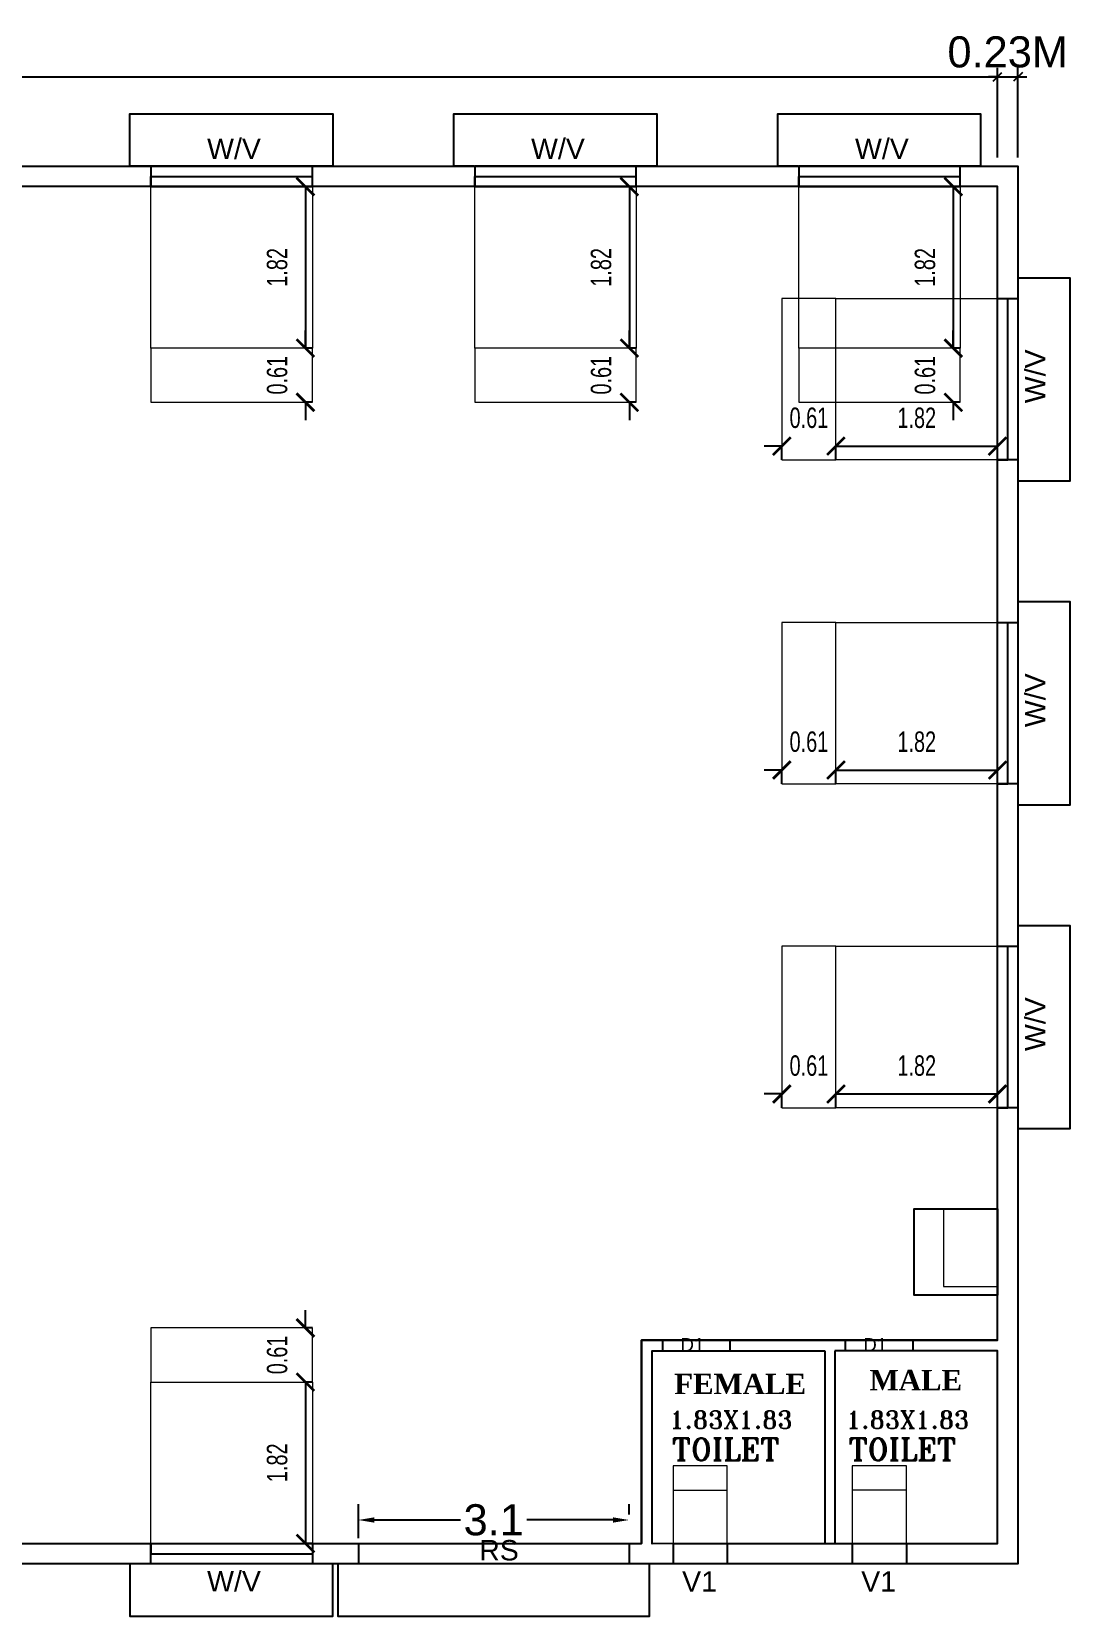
# Model space of a CAD drawing. Header units: metres. Extents: x 531 to 643, y 168 to 255.
# Drawn here: x 560.46 to 572.16, y 169.49 to 187.35 of the extents above; entities that cross this region are included whole.
import ezdxf

# ---------------------------------------------------------------- set-up
doc = ezdxf.new("R2010")
doc.units = ezdxf.units.M
doc.layers.add('BLK_1_FLR_0_BLT_UP_AREA', color=1, linetype='Continuous', plot=False)
for name, color, linetype in [('BLK_1_FLR_0_CHAJJA', 6, 'Continuous'), ('BLK_1_FLR_0_EXIT_WIDTH_DOOR', 2, 'Continuous'), ('BLK_1_FLR_0_REGULAR_ROOM_1', 117, 'Continuous'), ('BLK_1_FLR_0_URINAL', 1, 'Continuous'), ('BLK_1_FLR_0_WATER_CLOSET', 2, 'Continuous'), ('WORKSHOP_AREA', 117, 'Continuous')]:
    doc.layers.add(name, color=color, linetype=linetype)
for name, color, linetype, lineweight in [('BLK_1_FLR_0_ROOM_1_LIGHT_VENTILATION_1', 232, 'Continuous', 0), ('BLK_1_FLR_0_WASH', 60, 'Continuous', 5), ('TOILET_VENTILATION', 1, 'Continuous', 0)]:
    doc.layers.add(name, color=color, linetype=linetype, lineweight=lineweight)
doc.styles.add('architectura', font='arial.ttf')
doc.styles.add('DIM 100', font='ARIALN.TTF', dxfattribs={"width": 0.85, "height": 0.23})
doc.styles.get("Standard").update_dxf_attribs({"font": 'arial.ttf', "height": 0.35})
doc.styles.add('style1', font='timesbd.ttf', dxfattribs={"height": 0.23})
doc.styles.add('STYLE4', font='romant.shx')
doc.dimstyles.new('GRID DIM 400', dxfattribs={"dimscale": 0, "dimtxt": 0.8, "dimasz": 0.2, "dimexe": 0, "dimexo": 0, "dimgap": 0.2, "dimtad": 0, "dimlfac": -0.1, "dimzin": 1, "dimdsep": 46, "dimtxsty": 'DIM 100', "dimblk": 'ARCHTICK', "dimcen": 0, "dimclrd": 256, "dimclre": 252, "dimclrt": 4, "dimazin": 0, "dimtfac": 1, "dimtix": 1, "dimtofl": 0, "dimtmove": 2, "dimatfit": 0, "dimldrblk": 'ARCHTICK', "dimfxl": 0, "dimtolj": 1, "dimtzin": 0, "dimarcsym": 0})
doc.dimstyles.new('ISO-25', dxfattribs={"dimtxt": 0.35, "dimasz": 0.1, "dimexe": 0.1, "dimexo": 0.1, "dimgap": 0.1, "dimtad": 1, "dimdsep": 46, "dimtxsty": 'Standard', "dimblk": 'OBLIQUE', "dimcen": 2.5, "dimclrd": 256, "dimclre": 256, "dimclrt": 256, "dimadec": 0, "dimazin": 0, "dimtfac": 1, "dimtix": 1, "dimtmove": 0, "dimatfit": 0, "dimldrblk": 'OBLIQUE', "dimfxl": 0, "dimlwd": -1, "dimlwe": -1, "dimarcsym": 0})
doc.dimstyles.new('STANDARD$0', dxfattribs={"dimtxt": 5, "dimasz": 4, "dimexe": 1, "dimexo": 1, "dimgap": 1, "dimtad": 1, "dimdec": 1, "dimzin": 3, "dimdsep": 46, "dimlunit": 4, "dimtxsty": 'architectura', "dimblk": 'OBLIQUE', "dimcen": 0.09375, "dimdle": 1, "dimclrd": 8, "dimclre": 8, "dimclrt": 7, "dimadec": 1, "dimazin": 0, "dimtfac": 1, "dimtdec": 1, "dimtofl": 0, "dimtmove": 2, "dimatfit": 3, "dimldrblk": 'ARCHTICK', "dimfxl": 0, "dimfrac": 2, "dimtolj": 1, "dimtzin": 0, "dimarcsym": 0})

# ---------------------------------------------------------------- blocks, each defined once
blk = doc.blocks.new('_Oblique')
at = {"color": 0, "linetype": 'ByBlock', "lineweight": -2}
blk.add_line((-0.5, -0.5), (0.5, 0.5), dxfattribs=at)
blk = doc.blocks.new('*D38')
for p, q in [((571.34, 186.839), (571.24, 186.839)), ((571.34, 185.932), (571.34, 186.939)), ((571.34, 186.839), (571.57, 186.839)), ((571.57, 185.932), (571.57, 186.939)), ((571.57, 186.839), (571.67, 186.839))]:
    blk.add_line(p, q)
at = {"layer": 'Defpoints', "color": 0}
for p in [(571.57, 186.839), (571.34, 185.832), (571.57, 185.832)]:
    blk.add_point(p, dxfattribs=at)
at = {"xscale": 0.1, "yscale": 0.1, "zscale": 0.1}
blk.add_blockref('_Oblique', (571.34, 186.839), dxfattribs=at)
at = {"xscale": 0.1, "yscale": 0.1, "zscale": 0.1, "rotation": 180}
blk.add_blockref('_Oblique', (571.57, 186.839), dxfattribs=at)
at = {"insert": (571.455, 187.118), "char_height": 0.35, "attachment_point": 5}
blk.add_mtext('0.23M', dxfattribs=at)
blk = doc.blocks.new('*D39')
for p, q in [((532.18, 185.932), (532.18, 186.939)), ((532.18, 186.839), (571.34, 186.839)), ((571.34, 185.932), (571.34, 186.939))]:
    blk.add_line(p, q)
at = {"layer": 'Defpoints', "color": 0}
for p in [(571.34, 186.839), (532.18, 185.832), (571.34, 185.832)]:
    blk.add_point(p, dxfattribs=at)
at = {"xscale": 0.1, "yscale": 0.1, "zscale": 0.1, "rotation": 180}
blk.add_blockref('_Oblique', (532.18, 186.839), dxfattribs=at)
at = {"xscale": 0.1, "yscale": 0.1, "zscale": 0.1}
blk.add_blockref('_Oblique', (571.34, 186.839), dxfattribs=at)
at = {"insert": (551.76, 187.118), "char_height": 0.35, "attachment_point": 5}
blk.add_mtext('39.16M', dxfattribs=at)
blk = doc.blocks.new('_ArchTick')
at = {"color": 0, "linetype": 'ByBlock', "const_width": 0.15}
blk.add_lwpolyline([(-0.5, -0.5), (0.5, 0.5)], dxfattribs=at)
blk = doc.blocks.new('*D59')
at = {"layer": 'BLK_1_FLR_0_ROOM_1_LIGHT_VENTILATION_1', "color": 252, "lineweight": -2}
for p, q in [((563.62, 185.602), (563.542, 185.602)), ((563.62, 183.782), (563.542, 183.782))]:
    blk.add_line(p, q, dxfattribs=at)
at = {"layer": 'BLK_1_FLR_0_ROOM_1_LIGHT_VENTILATION_1', "lineweight": -2}
blk.add_line((563.542, 185.602), (563.542, 183.782), dxfattribs=at)
at = {"layer": 'Defpoints', "color": 0}
for p in [(563.62, 185.602), (563.542, 183.782), (563.62, 183.782)]:
    blk.add_point(p, dxfattribs=at)
at = {"layer": 'BLK_1_FLR_0_ROOM_1_LIGHT_VENTILATION_1', "lineweight": -2, "xscale": 0.2, "yscale": 0.2, "zscale": 0.2}
for p, rotation in [((563.542, 185.602), 90), ((563.542, 183.782), 270)]:
    blk.add_blockref('_ArchTick', p, dxfattribs=dict(at, rotation=rotation))
at = {"layer": 'BLK_1_FLR_0_ROOM_1_LIGHT_VENTILATION_1', "insert": (563.224, 184.692), "char_height": 0.23, "attachment_point": 5, "rotation": 90, "style": 'DIM 100'}
blk.add_mtext('\\A1;1.82', dxfattribs=at)
blk = doc.blocks.new('*D22')
at = {"layer": 'BLK_1_FLR_0_ROOM_1_LIGHT_VENTILATION_1', "lineweight": -2}
for p, q in [((563.542, 183.782), (563.542, 183.982)), ((563.542, 183.172), (563.542, 182.972))]:
    blk.add_line(p, q, dxfattribs=at)
at = {"layer": 'BLK_1_FLR_0_ROOM_1_LIGHT_VENTILATION_1', "color": 252, "lineweight": -2}
for p, q in [((563.62, 183.782), (563.542, 183.782)), ((563.62, 183.172), (563.542, 183.172))]:
    blk.add_line(p, q, dxfattribs=at)
at = {"layer": 'Defpoints', "color": 0}
for p in [(563.62, 183.782), (563.542, 183.172), (563.62, 183.172)]:
    blk.add_point(p, dxfattribs=at)
at = {"layer": 'BLK_1_FLR_0_ROOM_1_LIGHT_VENTILATION_1', "lineweight": -2, "xscale": 0.2, "yscale": 0.2, "zscale": 0.2}
for p, rotation in [((563.542, 183.782), 270), ((563.542, 183.172), 90)]:
    blk.add_blockref('_ArchTick', p, dxfattribs=dict(at, rotation=rotation))
at = {"layer": 'BLK_1_FLR_0_ROOM_1_LIGHT_VENTILATION_1', "insert": (563.224, 183.477), "char_height": 0.23, "attachment_point": 5, "rotation": 90, "style": 'DIM 100'}
blk.add_mtext('\\A1;0.61', dxfattribs=at)
blk = doc.blocks.new('*D60')
at = {"layer": 'BLK_1_FLR_0_ROOM_1_LIGHT_VENTILATION_1', "color": 252, "lineweight": -2}
for p, q in [((567.27, 185.602), (567.192, 185.602)), ((567.27, 183.782), (567.192, 183.782))]:
    blk.add_line(p, q, dxfattribs=at)
at = {"layer": 'BLK_1_FLR_0_ROOM_1_LIGHT_VENTILATION_1', "lineweight": -2}
blk.add_line((567.192, 185.602), (567.192, 183.782), dxfattribs=at)
at = {"layer": 'Defpoints', "color": 0}
for p in [(567.27, 185.602), (567.192, 183.782), (567.27, 183.782)]:
    blk.add_point(p, dxfattribs=at)
at = {"layer": 'BLK_1_FLR_0_ROOM_1_LIGHT_VENTILATION_1', "lineweight": -2, "xscale": 0.2, "yscale": 0.2, "zscale": 0.2}
for p, rotation in [((567.192, 185.602), 90), ((567.192, 183.782), 270)]:
    blk.add_blockref('_ArchTick', p, dxfattribs=dict(at, rotation=rotation))
at = {"layer": 'BLK_1_FLR_0_ROOM_1_LIGHT_VENTILATION_1', "insert": (566.874, 184.692), "char_height": 0.23, "attachment_point": 5, "rotation": 90, "style": 'DIM 100'}
blk.add_mtext('\\A1;1.82', dxfattribs=at)
blk = doc.blocks.new('*D23')
at = {"layer": 'BLK_1_FLR_0_ROOM_1_LIGHT_VENTILATION_1', "lineweight": -2}
for p, q in [((567.192, 183.782), (567.192, 183.982)), ((567.192, 183.172), (567.192, 182.972))]:
    blk.add_line(p, q, dxfattribs=at)
at = {"layer": 'BLK_1_FLR_0_ROOM_1_LIGHT_VENTILATION_1', "color": 252, "lineweight": -2}
for p, q in [((567.27, 183.782), (567.192, 183.782)), ((567.27, 183.172), (567.192, 183.172))]:
    blk.add_line(p, q, dxfattribs=at)
at = {"layer": 'Defpoints', "color": 0}
for p in [(567.27, 183.782), (567.192, 183.172), (567.27, 183.172)]:
    blk.add_point(p, dxfattribs=at)
at = {"layer": 'BLK_1_FLR_0_ROOM_1_LIGHT_VENTILATION_1', "lineweight": -2, "xscale": 0.2, "yscale": 0.2, "zscale": 0.2}
for p, rotation in [((567.192, 183.782), 270), ((567.192, 183.172), 90)]:
    blk.add_blockref('_ArchTick', p, dxfattribs=dict(at, rotation=rotation))
at = {"layer": 'BLK_1_FLR_0_ROOM_1_LIGHT_VENTILATION_1', "insert": (566.874, 183.477), "char_height": 0.23, "attachment_point": 5, "rotation": 90, "style": 'DIM 100'}
blk.add_mtext('\\A1;0.61', dxfattribs=at)
blk = doc.blocks.new('*D61')
at = {"layer": 'BLK_1_FLR_0_ROOM_1_LIGHT_VENTILATION_1', "color": 252, "lineweight": -2}
for p, q in [((570.92, 185.602), (570.842, 185.602)), ((570.92, 183.782), (570.842, 183.782))]:
    blk.add_line(p, q, dxfattribs=at)
at = {"layer": 'BLK_1_FLR_0_ROOM_1_LIGHT_VENTILATION_1', "lineweight": -2}
blk.add_line((570.842, 185.602), (570.842, 183.782), dxfattribs=at)
at = {"layer": 'Defpoints', "color": 0}
for p in [(570.92, 185.602), (570.842, 183.782), (570.92, 183.782)]:
    blk.add_point(p, dxfattribs=at)
at = {"layer": 'BLK_1_FLR_0_ROOM_1_LIGHT_VENTILATION_1', "lineweight": -2, "xscale": 0.2, "yscale": 0.2, "zscale": 0.2}
for p, rotation in [((570.842, 185.602), 90), ((570.842, 183.782), 270)]:
    blk.add_blockref('_ArchTick', p, dxfattribs=dict(at, rotation=rotation))
at = {"layer": 'BLK_1_FLR_0_ROOM_1_LIGHT_VENTILATION_1', "insert": (570.524, 184.692), "char_height": 0.23, "attachment_point": 5, "rotation": 90, "style": 'DIM 100'}
blk.add_mtext('\\A1;1.82', dxfattribs=at)
blk = doc.blocks.new('*D24')
at = {"layer": 'BLK_1_FLR_0_ROOM_1_LIGHT_VENTILATION_1', "lineweight": -2}
for p, q in [((570.842, 183.782), (570.842, 183.982)), ((570.842, 183.172), (570.842, 182.972))]:
    blk.add_line(p, q, dxfattribs=at)
at = {"layer": 'BLK_1_FLR_0_ROOM_1_LIGHT_VENTILATION_1', "color": 252, "lineweight": -2}
for p, q in [((570.92, 183.782), (570.842, 183.782)), ((570.92, 183.172), (570.842, 183.172))]:
    blk.add_line(p, q, dxfattribs=at)
at = {"layer": 'Defpoints', "color": 0}
for p in [(570.92, 183.782), (570.842, 183.172), (570.92, 183.172)]:
    blk.add_point(p, dxfattribs=at)
at = {"layer": 'BLK_1_FLR_0_ROOM_1_LIGHT_VENTILATION_1', "lineweight": -2, "xscale": 0.2, "yscale": 0.2, "zscale": 0.2}
for p, rotation in [((570.842, 183.782), 270), ((570.842, 183.172), 90)]:
    blk.add_blockref('_ArchTick', p, dxfattribs=dict(at, rotation=rotation))
at = {"layer": 'BLK_1_FLR_0_ROOM_1_LIGHT_VENTILATION_1', "insert": (570.524, 183.477), "char_height": 0.23, "attachment_point": 5, "rotation": 90, "style": 'DIM 100'}
blk.add_mtext('\\A1;0.61', dxfattribs=at)
blk = doc.blocks.new('*D25')
at = {"layer": 'BLK_1_FLR_0_ROOM_1_LIGHT_VENTILATION_1', "color": 252, "lineweight": -2}
for p, q in [((569.52, 182.522), (569.52, 182.678)), ((571.34, 182.522), (571.34, 182.678))]:
    blk.add_line(p, q, dxfattribs=at)
at = {"layer": 'BLK_1_FLR_0_ROOM_1_LIGHT_VENTILATION_1', "lineweight": -2}
blk.add_line((569.52, 182.678), (571.34, 182.678), dxfattribs=at)
at = {"layer": 'Defpoints', "color": 0}
for p in [(571.34, 182.678), (569.52, 182.522), (571.34, 182.522)]:
    blk.add_point(p, dxfattribs=at)
at = {"layer": 'BLK_1_FLR_0_ROOM_1_LIGHT_VENTILATION_1', "lineweight": -2, "xscale": 0.2, "yscale": 0.2, "zscale": 0.2, "rotation": 180}
blk.add_blockref('_ArchTick', (569.52, 182.678), dxfattribs=at)
at = {"layer": 'BLK_1_FLR_0_ROOM_1_LIGHT_VENTILATION_1', "lineweight": -2, "xscale": 0.2, "yscale": 0.2, "zscale": 0.2}
blk.add_blockref('_ArchTick', (571.34, 182.678), dxfattribs=at)
at = {"layer": 'BLK_1_FLR_0_ROOM_1_LIGHT_VENTILATION_1', "insert": (570.43, 182.996), "char_height": 0.23, "attachment_point": 5, "style": 'DIM 100'}
blk.add_mtext('\\A1;1.82', dxfattribs=at)
blk = doc.blocks.new('*D26')
at = {"layer": 'BLK_1_FLR_0_ROOM_1_LIGHT_VENTILATION_1', "lineweight": -2}
for p, q in [((568.91, 182.678), (568.71, 182.678)), ((569.52, 182.678), (569.72, 182.678))]:
    blk.add_line(p, q, dxfattribs=at)
at = {"layer": 'BLK_1_FLR_0_ROOM_1_LIGHT_VENTILATION_1', "color": 252, "lineweight": -2}
for p, q in [((568.91, 182.522), (568.91, 182.678)), ((569.52, 182.522), (569.52, 182.678))]:
    blk.add_line(p, q, dxfattribs=at)
at = {"layer": 'Defpoints', "color": 0}
for p in [(569.52, 182.678), (568.91, 182.522), (569.52, 182.522)]:
    blk.add_point(p, dxfattribs=at)
at = {"layer": 'BLK_1_FLR_0_ROOM_1_LIGHT_VENTILATION_1', "lineweight": -2, "xscale": 0.2, "yscale": 0.2, "zscale": 0.2}
blk.add_blockref('_ArchTick', (568.91, 182.678), dxfattribs=at)
at = {"layer": 'BLK_1_FLR_0_ROOM_1_LIGHT_VENTILATION_1', "lineweight": -2, "xscale": 0.2, "yscale": 0.2, "zscale": 0.2, "rotation": 180}
blk.add_blockref('_ArchTick', (569.52, 182.678), dxfattribs=at)
at = {"layer": 'BLK_1_FLR_0_ROOM_1_LIGHT_VENTILATION_1', "insert": (569.215, 182.996), "char_height": 0.23, "attachment_point": 5, "style": 'DIM 100'}
blk.add_mtext('\\A1;0.61', dxfattribs=at)
blk = doc.blocks.new('*D27')
at = {"layer": 'BLK_1_FLR_0_ROOM_1_LIGHT_VENTILATION_1', "color": 252, "lineweight": -2}
for p, q in [((569.52, 178.872), (569.52, 179.028)), ((571.34, 178.872), (571.34, 179.028))]:
    blk.add_line(p, q, dxfattribs=at)
at = {"layer": 'BLK_1_FLR_0_ROOM_1_LIGHT_VENTILATION_1', "lineweight": -2}
blk.add_line((569.52, 179.028), (571.34, 179.028), dxfattribs=at)
at = {"layer": 'Defpoints', "color": 0}
for p in [(571.34, 179.028), (569.52, 178.872), (571.34, 178.872)]:
    blk.add_point(p, dxfattribs=at)
at = {"layer": 'BLK_1_FLR_0_ROOM_1_LIGHT_VENTILATION_1', "lineweight": -2, "xscale": 0.2, "yscale": 0.2, "zscale": 0.2, "rotation": 180}
blk.add_blockref('_ArchTick', (569.52, 179.028), dxfattribs=at)
at = {"layer": 'BLK_1_FLR_0_ROOM_1_LIGHT_VENTILATION_1', "lineweight": -2, "xscale": 0.2, "yscale": 0.2, "zscale": 0.2}
blk.add_blockref('_ArchTick', (571.34, 179.028), dxfattribs=at)
at = {"layer": 'BLK_1_FLR_0_ROOM_1_LIGHT_VENTILATION_1', "insert": (570.43, 179.346), "char_height": 0.23, "attachment_point": 5, "style": 'DIM 100'}
blk.add_mtext('\\A1;1.82', dxfattribs=at)
blk = doc.blocks.new('*D28')
at = {"layer": 'BLK_1_FLR_0_ROOM_1_LIGHT_VENTILATION_1', "lineweight": -2}
for p, q in [((568.91, 179.028), (568.71, 179.028)), ((569.52, 179.028), (569.72, 179.028))]:
    blk.add_line(p, q, dxfattribs=at)
at = {"layer": 'BLK_1_FLR_0_ROOM_1_LIGHT_VENTILATION_1', "color": 252, "lineweight": -2}
for p, q in [((568.91, 178.872), (568.91, 179.028)), ((569.52, 178.872), (569.52, 179.028))]:
    blk.add_line(p, q, dxfattribs=at)
at = {"layer": 'Defpoints', "color": 0}
for p in [(569.52, 179.028), (568.91, 178.872), (569.52, 178.872)]:
    blk.add_point(p, dxfattribs=at)
at = {"layer": 'BLK_1_FLR_0_ROOM_1_LIGHT_VENTILATION_1', "lineweight": -2, "xscale": 0.2, "yscale": 0.2, "zscale": 0.2}
blk.add_blockref('_ArchTick', (568.91, 179.028), dxfattribs=at)
at = {"layer": 'BLK_1_FLR_0_ROOM_1_LIGHT_VENTILATION_1', "lineweight": -2, "xscale": 0.2, "yscale": 0.2, "zscale": 0.2, "rotation": 180}
blk.add_blockref('_ArchTick', (569.52, 179.028), dxfattribs=at)
at = {"layer": 'BLK_1_FLR_0_ROOM_1_LIGHT_VENTILATION_1', "insert": (569.215, 179.346), "char_height": 0.23, "attachment_point": 5, "style": 'DIM 100'}
blk.add_mtext('\\A1;0.61', dxfattribs=at)
blk = doc.blocks.new('*D29')
at = {"layer": 'BLK_1_FLR_0_ROOM_1_LIGHT_VENTILATION_1', "color": 252, "lineweight": -2}
for p, q in [((569.52, 175.222), (569.52, 175.378)), ((571.34, 175.222), (571.34, 175.378))]:
    blk.add_line(p, q, dxfattribs=at)
at = {"layer": 'BLK_1_FLR_0_ROOM_1_LIGHT_VENTILATION_1', "lineweight": -2}
blk.add_line((569.52, 175.378), (571.34, 175.378), dxfattribs=at)
at = {"layer": 'Defpoints', "color": 0}
for p in [(571.34, 175.378), (569.52, 175.222), (571.34, 175.222)]:
    blk.add_point(p, dxfattribs=at)
at = {"layer": 'BLK_1_FLR_0_ROOM_1_LIGHT_VENTILATION_1', "lineweight": -2, "xscale": 0.2, "yscale": 0.2, "zscale": 0.2, "rotation": 180}
blk.add_blockref('_ArchTick', (569.52, 175.378), dxfattribs=at)
at = {"layer": 'BLK_1_FLR_0_ROOM_1_LIGHT_VENTILATION_1', "lineweight": -2, "xscale": 0.2, "yscale": 0.2, "zscale": 0.2}
blk.add_blockref('_ArchTick', (571.34, 175.378), dxfattribs=at)
at = {"layer": 'BLK_1_FLR_0_ROOM_1_LIGHT_VENTILATION_1', "insert": (570.43, 175.696), "char_height": 0.23, "attachment_point": 5, "style": 'DIM 100'}
blk.add_mtext('\\A1;1.82', dxfattribs=at)
blk = doc.blocks.new('*D30')
at = {"layer": 'BLK_1_FLR_0_ROOM_1_LIGHT_VENTILATION_1', "lineweight": -2}
for p, q in [((568.91, 175.378), (568.71, 175.378)), ((569.52, 175.378), (569.72, 175.378))]:
    blk.add_line(p, q, dxfattribs=at)
at = {"layer": 'BLK_1_FLR_0_ROOM_1_LIGHT_VENTILATION_1', "color": 252, "lineweight": -2}
for p, q in [((568.91, 175.222), (568.91, 175.378)), ((569.52, 175.222), (569.52, 175.378))]:
    blk.add_line(p, q, dxfattribs=at)
at = {"layer": 'Defpoints', "color": 0}
for p in [(569.52, 175.378), (568.91, 175.222), (569.52, 175.222)]:
    blk.add_point(p, dxfattribs=at)
at = {"layer": 'BLK_1_FLR_0_ROOM_1_LIGHT_VENTILATION_1', "lineweight": -2, "xscale": 0.2, "yscale": 0.2, "zscale": 0.2}
blk.add_blockref('_ArchTick', (568.91, 175.378), dxfattribs=at)
at = {"layer": 'BLK_1_FLR_0_ROOM_1_LIGHT_VENTILATION_1', "lineweight": -2, "xscale": 0.2, "yscale": 0.2, "zscale": 0.2, "rotation": 180}
blk.add_blockref('_ArchTick', (569.52, 175.378), dxfattribs=at)
at = {"layer": 'BLK_1_FLR_0_ROOM_1_LIGHT_VENTILATION_1', "insert": (569.215, 175.696), "char_height": 0.23, "attachment_point": 5, "style": 'DIM 100'}
blk.add_mtext('\\A1;0.61', dxfattribs=at)
blk = doc.blocks.new('*D68')
at = {"layer": 'BLK_1_FLR_0_ROOM_1_LIGHT_VENTILATION_1', "color": 252, "lineweight": -2}
for p, q in [((563.62, 172.132), (563.542, 172.132)), ((563.62, 170.312), (563.542, 170.312))]:
    blk.add_line(p, q, dxfattribs=at)
at = {"layer": 'BLK_1_FLR_0_ROOM_1_LIGHT_VENTILATION_1', "lineweight": -2}
blk.add_line((563.542, 172.132), (563.542, 170.312), dxfattribs=at)
at = {"layer": 'Defpoints', "color": 0}
for p in [(563.62, 172.132), (563.542, 170.312), (563.62, 170.312)]:
    blk.add_point(p, dxfattribs=at)
at = {"layer": 'BLK_1_FLR_0_ROOM_1_LIGHT_VENTILATION_1', "lineweight": -2, "xscale": 0.2, "yscale": 0.2, "zscale": 0.2}
for p, rotation in [((563.542, 172.132), 90), ((563.542, 170.312), 270)]:
    blk.add_blockref('_ArchTick', p, dxfattribs=dict(at, rotation=rotation))
at = {"layer": 'BLK_1_FLR_0_ROOM_1_LIGHT_VENTILATION_1', "insert": (563.224, 171.222), "char_height": 0.23, "attachment_point": 5, "rotation": 90, "style": 'DIM 100'}
blk.add_mtext('\\A1;1.82', dxfattribs=at)
blk = doc.blocks.new('*D37')
at = {"layer": 'BLK_1_FLR_0_ROOM_1_LIGHT_VENTILATION_1', "lineweight": -2}
for p, q in [((563.542, 172.742), (563.542, 172.942)), ((563.542, 172.132), (563.542, 171.932))]:
    blk.add_line(p, q, dxfattribs=at)
at = {"layer": 'BLK_1_FLR_0_ROOM_1_LIGHT_VENTILATION_1', "color": 252, "lineweight": -2}
for p, q in [((563.62, 172.742), (563.542, 172.742)), ((563.62, 172.132), (563.542, 172.132))]:
    blk.add_line(p, q, dxfattribs=at)
at = {"layer": 'Defpoints', "color": 0}
for p in [(563.62, 172.742), (563.542, 172.132), (563.62, 172.132)]:
    blk.add_point(p, dxfattribs=at)
at = {"layer": 'BLK_1_FLR_0_ROOM_1_LIGHT_VENTILATION_1', "lineweight": -2, "xscale": 0.2, "yscale": 0.2, "zscale": 0.2}
for p, rotation in [((563.542, 172.742), 270), ((563.542, 172.132), 90)]:
    blk.add_blockref('_ArchTick', p, dxfattribs=dict(at, rotation=rotation))
at = {"layer": 'BLK_1_FLR_0_ROOM_1_LIGHT_VENTILATION_1', "insert": (563.224, 172.437), "char_height": 0.23, "attachment_point": 5, "rotation": 90, "style": 'DIM 100'}
blk.add_mtext('\\A1;0.61', dxfattribs=at)
blk = doc.blocks.new('*D53')
at = {"layer": 'BLK_1_FLR_0_EXIT_WIDTH_DOOR', "color": 0, "lineweight": -2}
for p, q in [((564.139, 170.374), (564.139, 170.757)), ((567.189, 170.64), (567.189, 170.757)), ((564.319, 170.577), (565.289, 170.577)), ((567.009, 170.577), (566.038, 170.577))]:
    blk.add_line(p, q, dxfattribs=at)
at = {"layer": 'BLK_1_FLR_0_EXIT_WIDTH_DOOR', "color": 0}
for points in [[(564.319, 170.607), (564.319, 170.547), (564.139, 170.577)], [(567.009, 170.607), (567.009, 170.547), (567.189, 170.577)]]:
    blk.add_solid(points, dxfattribs=at)
at = {"layer": 'Defpoints', "color": 0}
for p in [(567.189, 170.577), (567.189, 170.577), (564.139, 170.312)]:
    blk.add_point(p, dxfattribs=at)
at = {"layer": 'BLK_1_FLR_0_EXIT_WIDTH_DOOR', "color": 0, "insert": (565.664, 170.577), "char_height": 0.35, "attachment_point": 5}
blk.add_mtext('\\A1;3.1', dxfattribs=at)

msp = doc.modelspace()

# ---------------------------------------------------------------- linework, layer by layer
for p, q in [((571.34, 172.605), (567.328, 172.605)), ((567.328, 172.605), (567.328, 170.312)), ((567.568, 172.485), (567.568, 172.605)), ((568.328, 172.485), (568.328, 172.605)), ((569.628, 172.485), (569.628, 172.605)), ((570.388, 172.485), (570.388, 172.605)), ((571.34, 170.312), (571.34, 172.485)), ((564.139, 170.312), (564.139, 170.082)), ((567.189, 170.312), (567.189, 170.082)), ((567.189, 170.312), (567.328, 170.312)), ((567.685, 170.31), (567.685, 170.08)), ((567.885, 170.312), (571.34, 170.312)), ((568.295, 170.311), (568.295, 170.08)), ((569.703, 170.312), (569.703, 170.08)), ((570.313, 170.312), (570.313, 170.08))]:
    msp.add_line(p, q)
for points in [[(561.8, 185.602), (563.62, 185.602), (563.62, 185.832), (561.8, 185.832), (561.8, 185.602), (561.8, 185.717), (563.62, 185.717)], [(565.45, 185.602), (567.27, 185.602), (567.27, 185.832), (565.45, 185.832), (565.45, 185.602), (565.45, 185.717), (567.27, 185.717)], [(569.1, 185.602), (570.92, 185.602), (570.92, 185.832), (569.1, 185.832), (569.1, 185.602), (569.1, 185.717), (570.92, 185.717)], [(571.34, 182.522), (571.34, 184.342), (571.57, 184.342), (571.57, 182.522), (571.34, 182.522), (571.455, 182.522), (571.455, 184.342)], [(571.34, 178.872), (571.34, 180.692), (571.57, 180.692), (571.57, 178.872), (571.34, 178.872), (571.455, 178.872), (571.455, 180.692)], [(571.34, 175.222), (571.34, 177.042), (571.57, 177.042), (571.57, 175.222), (571.34, 175.222), (571.455, 175.222), (571.455, 177.042)], [(561.8, 170.312), (563.62, 170.312), (563.62, 170.082), (561.8, 170.082), (561.8, 170.312), (561.8, 170.197), (563.62, 170.197)]]:
    msp.add_lwpolyline(points)
at = {"layer": 'BLK_1_FLR_0_BLT_UP_AREA', "color": 45}
msp.add_lwpolyline([(531.95, 185.832), (571.57, 185.832), (571.57, 170.082), (531.95, 170.082)], close=True, dxfattribs=at)
at = {"layer": 'BLK_1_FLR_0_CHAJJA'}
for points in [[(561.795, 185.832), (561.565, 185.832), (561.565, 186.422), (563.85, 186.422), (563.85, 185.832), (563.62, 185.832)], [(565.445, 185.832), (565.215, 185.832), (565.215, 186.422), (567.5, 186.422), (567.5, 185.832), (567.27, 185.832)], [(569.095, 185.832), (568.865, 185.832), (568.865, 186.422), (571.15, 186.422), (571.15, 185.832), (570.92, 185.832)], [(571.57, 182.517), (571.57, 182.287), (572.16, 182.287), (572.16, 184.572), (571.57, 184.572), (571.57, 184.342)], [(571.57, 178.867), (571.57, 178.637), (572.16, 178.637), (572.16, 180.922), (571.57, 180.922), (571.57, 180.692)], [(571.57, 175.217), (571.57, 174.987), (572.16, 174.987), (572.16, 177.272), (571.57, 177.272), (571.57, 177.042)], [(561.795, 170.082), (561.565, 170.082), (561.565, 169.492), (563.85, 169.492), (563.85, 170.082), (563.62, 170.082)], [(564.139, 170.082), (563.909, 170.082), (563.909, 169.492), (567.419, 169.492), (567.419, 170.082), (567.189, 170.082)]]:
    msp.add_lwpolyline(points, dxfattribs=at)
at = {"layer": 'BLK_1_FLR_0_REGULAR_ROOM_1', "color": 4, "ltscale": 400}
msp.add_lwpolyline([(532.18, 170.312), (567.328, 170.312), (567.328, 172.605), (571.34, 172.605), (571.34, 185.602), (532.18, 185.602), (532.18, 170.312)], dxfattribs=at)
at = {"layer": 'BLK_1_FLR_0_ROOM_1_LIGHT_VENTILATION_1'}
for points in [[(563.62, 185.602), (563.62, 183.782), (561.8, 183.782), (561.8, 185.602)], [(567.27, 185.602), (567.27, 183.782), (565.45, 183.782), (565.45, 185.602)], [(570.92, 185.602), (570.92, 183.782), (569.1, 183.782), (569.1, 185.602)], [(568.91, 182.522), (569.52, 182.522), (569.52, 184.342), (568.91, 184.342)], [(569.52, 184.342), (571.34, 184.342), (571.34, 182.522), (569.52, 182.522)], [(561.8, 183.782), (561.8, 183.172), (563.62, 183.172), (563.62, 183.782)], [(565.45, 183.782), (565.45, 183.172), (567.27, 183.172), (567.27, 183.782)], [(569.1, 183.782), (569.1, 183.172), (570.92, 183.172), (570.92, 183.782)], [(568.91, 178.872), (569.52, 178.872), (569.52, 180.692), (568.91, 180.692)], [(569.52, 180.692), (571.34, 180.692), (571.34, 178.872), (569.52, 178.872)], [(568.91, 175.222), (569.52, 175.222), (569.52, 177.042), (568.91, 177.042)], [(569.52, 177.042), (571.34, 177.042), (571.34, 175.222), (569.52, 175.222)], [(561.8, 172.742), (561.8, 172.132), (563.62, 172.132), (563.62, 172.742)], [(563.62, 172.132), (563.62, 170.312), (561.8, 170.312), (561.8, 172.132)]]:
    msp.add_lwpolyline(points, close=True, dxfattribs=at)
at = {"layer": 'BLK_1_FLR_0_URINAL', "color": 235}
msp.add_lwpolyline([(571.34, 173.111), (570.4, 173.111), (570.4, 174.083), (571.34, 174.083)], close=True, dxfattribs=at)
at = {"layer": 'BLK_1_FLR_0_WASH', "color": 60}
for points in [[(571.34, 173.207), (571.34, 174.083), (570.73, 174.083), (570.73, 173.207)], [(568.295, 170.31), (568.295, 170.91), (567.685, 170.91), (567.685, 170.31)], [(570.313, 170.312), (570.313, 170.912), (569.703, 170.912), (569.703, 170.312)]]:
    msp.add_lwpolyline(points, close=True, dxfattribs=at)
at = {"layer": 'BLK_1_FLR_0_WATER_CLOSET', "color": 2, "ltscale": 400}
msp.add_lwpolyline([(569.394, 172.485), (569.394, 170.312), (567.448, 170.31), (567.448, 172.485), (569.394, 172.485)], dxfattribs=at)
at = {"layer": 'BLK_1_FLR_0_WATER_CLOSET', "color": 1, "ltscale": 400}
msp.add_lwpolyline([(569.508, 172.485), (569.508, 170.312), (571.34, 170.312), (571.34, 172.485), (569.508, 172.485)], dxfattribs=at)
at = {"layer": 'TOILET_VENTILATION', "color": 6}
for points in [[(570.73, 173.207), (571.34, 173.207), (571.34, 174.083), (570.73, 174.083)], [(567.685, 170.31), (568.295, 170.31), (568.295, 171.186), (567.685, 171.186)], [(569.703, 170.312), (570.313, 170.312), (570.313, 171.187), (569.703, 171.187)]]:
    msp.add_lwpolyline(points, close=True, dxfattribs=at)
at = {"layer": 'WORKSHOP_AREA', "color": 45}
msp.add_lwpolyline([(531.95, 185.832), (571.57, 185.832), (571.57, 170.082), (531.95, 170.082)], close=True, dxfattribs=at)
msp.add_lwpolyline([(532.18, 170.312), (567.328, 170.312), (567.328, 172.605), (571.34, 172.605), (571.34, 185.602), (532.18, 185.602), (532.18, 170.312)], dxfattribs=at)

# ---------------------------------------------------------------- texts
at = {"color": 7, "lineweight": 25, "style": 'STYLE4'}
for s, height, p in [('1.83X1.83', 0.2, (567.642, 171.607)), ('1.83X1.83', 0.2, (569.633, 171.607)), ('TOILET', 0.25, (567.671, 171.248)), ('TOILET', 0.25, (569.662, 171.248))]:
    msp.add_text(s, height=height, dxfattribs=at).set_placement(p)
at = {"char_height": 0.23}
for s, insert, attachment_point in [('W/V', (562.434, 186.144), 1), ('W/V', (566.084, 186.144), 1), ('W/V', (569.734, 186.144), 1), ('RS', (565.5, 170.118), 7), ('W/V', (562.434, 169.769), 7)]:
    msp.add_mtext_dynamic_manual_height_columns(s, width=0.37962, gutter_width=1.15, heights=[0], dxfattribs=dict(at, insert=insert, attachment_point=attachment_point))
at = {"char_height": 0.23, "attachment_point": 7, "rotation": 90}
for insert in [(571.883, 183.161), (571.883, 179.511), (571.883, 175.861)]:
    msp.add_mtext_dynamic_manual_height_columns('W/V', width=0.37962, gutter_width=1.15, heights=[0], dxfattribs=dict(at, insert=insert))
for s, insert, char_height, width, attachment_point in [('D1', (568.036, 172.627), 0.15, 0.15, 3), ('D1', (570.096, 172.627), 0.15, 0.15, 3), ('V1', (567.786, 169.999), 0.23, 0.37962, 1), ('V1', (569.804, 169.999), 0.23, 0.37962, 1)]:
    msp.add_mtext(s, dxfattribs=dict(insert=insert, char_height=char_height, width=width, attachment_point=attachment_point))
at = {"layer": 'BLK_1_FLR_0_WATER_CLOSET', "color": 2, "insert": (567.697, 172.225), "char_height": 0.23, "width": 1.44269, "attachment_point": 1, "style": 'style1'}
msp.add_mtext('FEMALE', dxfattribs=at)
at = {"layer": 'BLK_1_FLR_0_WATER_CLOSET', "color": 1, "insert": (569.899, 172.268), "char_height": 0.23, "width": 1.01103, "attachment_point": 1, "style": 'style1'}
msp.add_mtext('MALE', dxfattribs=at)

# ---------------------------------------------------------------- dimensions: what is measured, and where the dimension line sits
for base, p1, p2, picture, middle in [((571.34, 186.839), (532.18, 185.832), (571.34, 185.832), '*D39', (551.76, 187.118)), ((571.57, 186.839), (571.34, 185.832), (571.57, 185.832), '*D38', (571.455, 187.118))]:
    dim = msp.add_linear_dim(base=base, p1=p1, p2=p2, dimstyle='ISO-25', override={"dimpost": 'M'})
    dim.commit()
    dim.dimension.update_dxf_attribs({"geometry": picture, "text_midpoint": middle})
at = {"layer": 'BLK_1_FLR_0_EXIT_WIDTH_DOOR'}
dim = msp.add_linear_dim(base=(567.18873004, 170.577119172), p1=(564.13873004, 170.311761995), p2=(567.18873004, 170.577119172), dimstyle='STANDARD$0', override={"dimtxt": 0.18, "dimasz": 0.18, "dimexe": 0.18, "dimexo": 0.0625, "dimgap": 0.09, "dimtad": 0, "dimtih": 1, "dimtoh": 1, "dimzin": 0, "dimlunit": 2, "dimtxsty": 'Standard', "dimcen": 0.09, "dimdle": 0, "dimclrd": 0, "dimclre": 0, "dimclrt": 0, "dimadec": 0, "dimtmove": 0, "dimfrac": 0}, dxfattribs=at)
dim.commit()
dim.dimension.update_dxf_attribs({"geometry": '*D53', "text_midpoint": (565.66373004, 170.577119172)})
at = {"layer": 'BLK_1_FLR_0_ROOM_1_LIGHT_VENTILATION_1'}
for base, p1, p2, angle, picture, middle in [((563.542, 183.782), (563.62, 185.602), (563.62, 183.782), 90, '*D59', (563.224, 184.692)), ((567.192, 183.782), (567.27, 185.602), (567.27, 183.782), 90, '*D60', (566.874, 184.692)), ((570.842, 183.782), (570.92, 185.602), (570.92, 183.782), 90, '*D61', (570.524, 184.692)), ((563.542, 183.172), (563.62, 183.782), (563.62, 183.172), 90, '*D22', (563.224, 183.477)), ((567.192, 183.172), (567.27, 183.782), (567.27, 183.172), 90, '*D23', (566.874, 183.477)), ((570.842, 183.172), (570.92, 183.782), (570.92, 183.172), 90, '*D24', (570.524, 183.477)), ((569.52, 182.678), (568.91, 182.522), (569.52, 182.522), 180, '*D26', (569.215, 182.996)), ((571.34, 182.678), (569.52, 182.522), (571.34, 182.522), 180, '*D25', (570.43, 182.996)), ((569.52, 179.028), (568.91, 178.872), (569.52, 178.872), 180, '*D28', (569.215, 179.346)), ((571.34, 179.028), (569.52, 178.872), (571.34, 178.872), 180, '*D27', (570.43, 179.346)), ((569.52, 175.378), (568.91, 175.222), (569.52, 175.222), 180, '*D30', (569.215, 175.696)), ((571.34, 175.378), (569.52, 175.222), (571.34, 175.222), 180, '*D29', (570.43, 175.696)), ((563.542, 172.132), (563.62, 172.742), (563.62, 172.132), 90, '*D37', (563.224, 172.437)), ((563.542, 170.312), (563.62, 172.132), (563.62, 170.312), 90, '*D68', (563.224, 171.222))]:
    dim = msp.add_linear_dim(base=base, p1=p1, p2=p2, angle=angle, dimstyle='GRID DIM 400', override={"dimscale": 1, "dimtxt": 0.23, "dimtad": 1, "dimtoh": 1, "dimclrt": 256, "dimtmove": 0}, dxfattribs=at)
    dim.commit()
    dim.dimension.update_dxf_attribs({"geometry": picture, "text_midpoint": middle})

doc.saveas('drawing.dxf')
